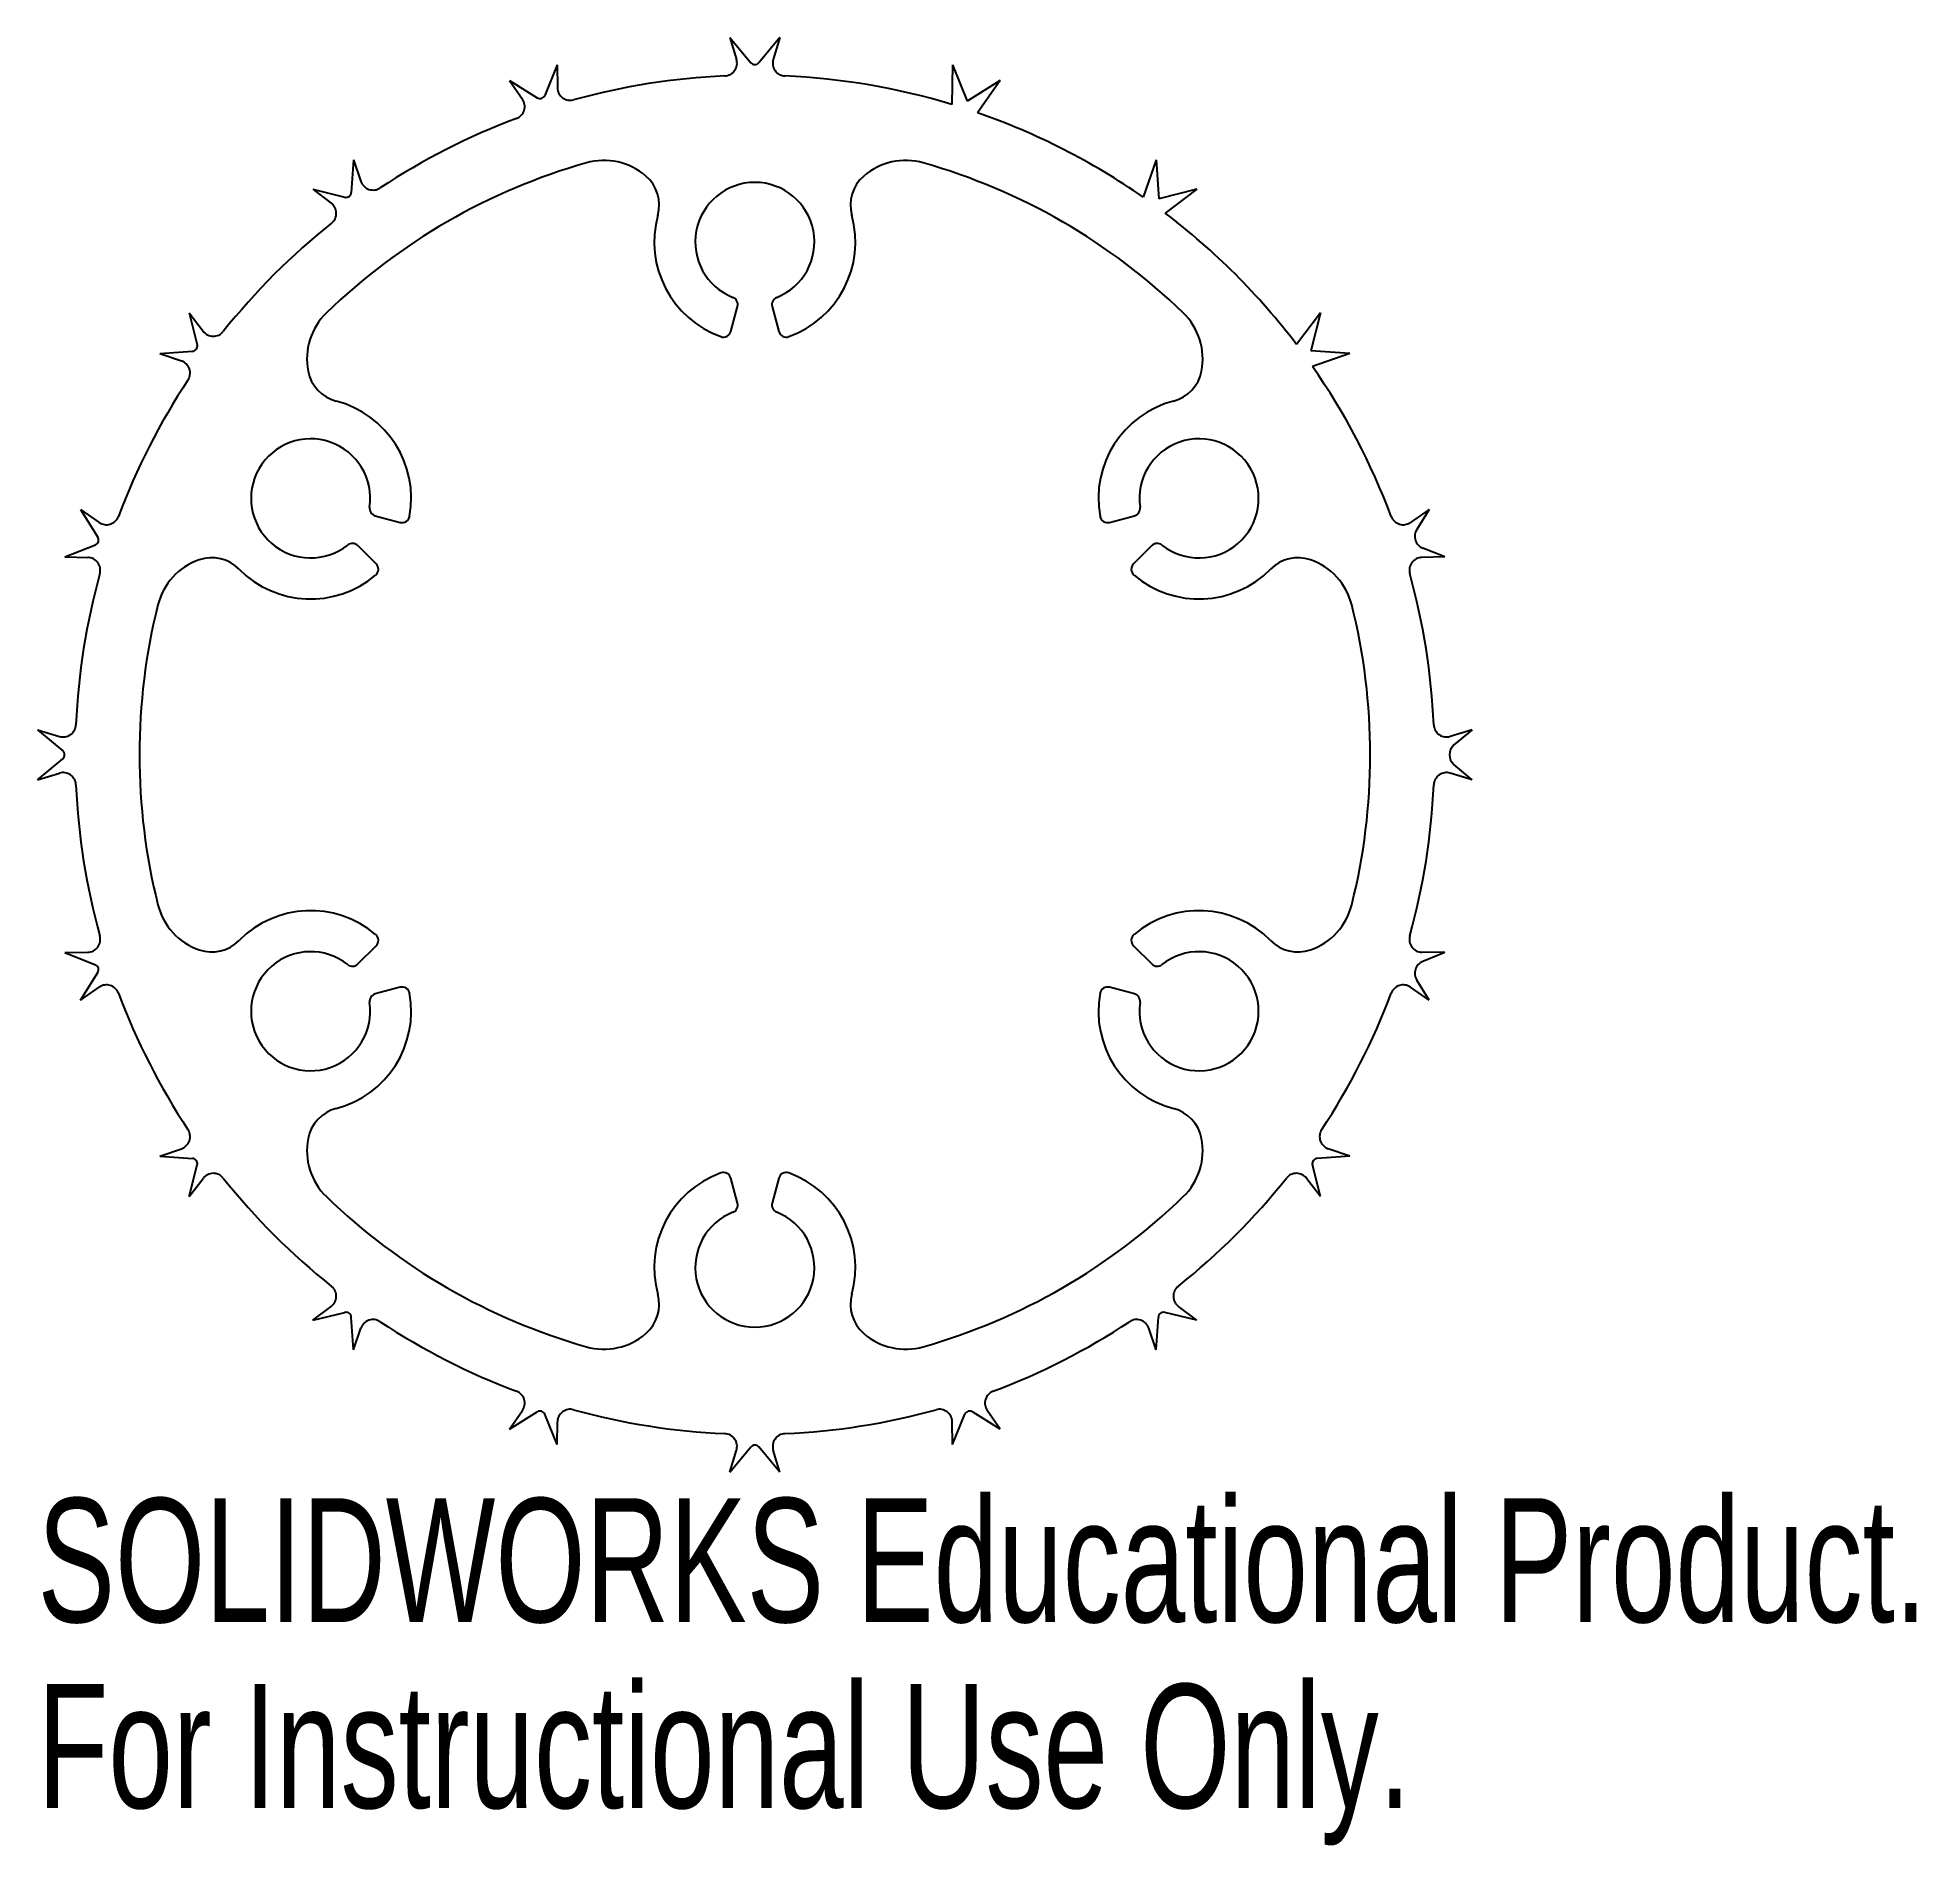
# Model space of a CAD drawing. Header units: millimetres. Extents: x -28 to 45.3, y -42.5 to 28.
import ezdxf

# ---------------------------------------------------------------- set-up
doc = ezdxf.new("R2010")
doc.units = ezdxf.units.MM
doc.styles.add('SLDTEXTSTYLE0', font='TXT', dxfattribs={"width": 0.7})

msp = doc.modelspace()

# ---------------------------------------------------------------- linework, layer by layer
at = {"color": 7, "linetype": 'Continuous', "lineweight": 25}
for p, q in [((-0.977, 27.97), (-0.153, 26.989)), ((-0.977, 27.97), (-0.717, 27.12)), ((0.977, 27.97), (0.153, 26.989)), ((0.977, 27.97), (0.717, 27.12)), ((-7.714, 26.903), (-8.194, 25.715)), ((-7.714, 26.903), (-7.699, 26.014)), ((7.714, 26.903), (7.687, 25.36)), ((7.714, 26.903), (8.284, 25.494)), ((-9.572, 26.3), (-8.486, 25.621)), ((-9.572, 26.3), (-9.062, 25.571)), ((9.572, 26.3), (8.284, 25.494)), ((9.572, 26.3), (8.687, 25.036)), ((-15.65, 23.203), (-15.74, 21.925)), ((-15.65, 23.203), (-15.361, 22.362)), ((15.65, 23.203), (15.148, 21.744)), ((15.65, 23.203), (15.756, 21.687)), ((-17.231, 22.054), (-15.988, 21.745)), ((-17.231, 22.054), (-16.52, 21.519)), ((17.231, 22.054), (15.756, 21.687)), ((17.231, 22.054), (15.998, 21.126)), ((-22.054, 17.231), (-21.519, 16.52)), ((-22.054, 17.231), (-21.745, 15.988)), ((-0.935, 16.512), (-0.675, 17.483)), ((0.675, 17.483), (0.935, 16.512)), ((22.054, 17.231), (21.126, 15.998)), ((22.054, 17.231), (21.687, 15.756)), ((-23.203, 15.65), (-21.925, 15.74)), ((-23.203, 15.65), (-22.362, 15.361)), ((23.203, 15.65), (21.687, 15.756)), ((23.203, 15.65), (21.744, 15.148)), ((-26.3, 9.572), (-25.571, 9.062)), ((-26.3, 9.572), (-25.621, 8.486)), ((26.3, 9.572), (25.571, 9.062)), ((26.3, 9.572), (25.81, 8.789)), ((-14.803, 9.325), (-13.833, 9.065)), ((13.833, 9.065), (14.803, 9.325)), ((-26.903, 7.714), (-25.715, 8.194)), ((-14.767, 7.447), (-15.478, 8.157)), ((15.478, 8.157), (14.767, 7.447)), ((26.903, 7.714), (26.047, 8.06)), ((-26.903, 7.714), (-26.014, 7.699)), ((26.903, 7.714), (26.014, 7.699)), ((-27.97, 0.977), (-27.12, 0.717)), ((-27.97, 0.977), (-26.989, 0.153)), ((27.97, 0.977), (27.12, 0.717)), ((27.97, 0.977), (27.263, 0.383)), ((-27.97, -0.977), (-26.989, -0.153)), ((-27.97, -0.977), (-27.12, -0.717)), ((27.97, -0.977), (27.12, -0.717)), ((27.97, -0.977), (27.263, -0.383)), ((-26.903, -7.714), (-26.014, -7.699)), ((-26.903, -7.714), (-25.715, -8.194)), ((-15.478, -8.157), (-14.767, -7.447)), ((14.767, -7.447), (15.478, -8.157)), ((26.903, -7.714), (26.014, -7.699)), ((26.903, -7.714), (26.047, -8.06)), ((-26.3, -9.572), (-25.621, -8.486)), ((26.3, -9.572), (25.81, -8.789)), ((-26.3, -9.572), (-25.571, -9.062)), ((-13.833, -9.065), (-14.803, -9.325)), ((14.803, -9.325), (13.833, -9.065)), ((26.3, -9.572), (25.571, -9.062)), ((-23.203, -15.65), (-22.362, -15.361)), ((23.203, -15.65), (22.362, -15.361)), ((-23.203, -15.65), (-21.925, -15.74)), ((-22.054, -17.231), (-21.745, -15.988)), ((22.054, -17.231), (21.745, -15.988)), ((23.203, -15.65), (21.925, -15.74)), ((-22.054, -17.231), (-21.519, -16.52)), ((-0.675, -17.483), (-0.935, -16.512)), ((0.935, -16.512), (0.675, -17.483)), ((22.054, -17.231), (21.519, -16.52)), ((-17.231, -22.054), (-16.52, -21.519)), ((-17.231, -22.054), (-15.988, -21.745)), ((-15.65, -23.203), (-15.74, -21.925)), ((15.65, -23.203), (15.74, -21.925)), ((17.231, -22.054), (15.988, -21.745)), ((17.231, -22.054), (16.52, -21.519)), ((-15.65, -23.203), (-15.361, -22.362)), ((15.65, -23.203), (15.361, -22.362)), ((-9.572, -26.3), (-9.062, -25.571)), ((-9.572, -26.3), (-8.486, -25.621)), ((9.572, -26.3), (8.486, -25.621)), ((9.572, -26.3), (9.062, -25.571)), ((-7.714, -26.903), (-8.194, -25.715)), ((-7.714, -26.903), (-7.699, -26.014)), ((7.714, -26.903), (7.699, -26.014)), ((7.714, -26.903), (8.194, -25.715)), ((-0.977, -27.97), (-0.153, -26.989)), ((0.977, -27.97), (0.153, -26.989)), ((-0.977, -27.97), (-0.717, -27.12)), ((0.977, -27.97), (0.717, -27.12))]:
    msp.add_line(p, q, dxfattribs=at)
for centre, radius, start, end in [((-1.195, 26.974), 0.5, 272.5363, 17), ((1.195, 26.974), 0.5, 163, 267.4637), ((0, 0), 26.5, 92.5363, 105.4637), ((0, 27.118), 0.2, 220, 320), ((0, 0), 26.5, 73.13646, 87.4637), ((-8.38, 25.79), 0.2, 238, 338), ((-7.199, 26.023), 0.5, 181, 285.4637), ((-9.472, 25.284), 0.5, 290.5363, 35), ((0, 0), 26.5, 55.13646, 70.86354), ((0, 0), 26.5, 110.5363, 123.4637), ((0, 0), 24, 105.8837, 134.1163), ((-5.884, 20.679), 2.5, 49.13153, 105.8837), ((5.884, 20.679), 2.5, 74.1163, 130.86847), ((0, 0), 24, 45.8837, 74.1163), ((-14.888, 22.524), 0.5, 199, 303.4637), ((-5.23, 21.435), 1.5, 344.65329, 49.13153), ((0, 20), 2.323, 291.5667, 248.4333), ((5.23, 21.435), 1.5, 130.86847, 195.34671), ((-16.821, 21.12), 0.5, 308.5363, 53), ((-15.939, 21.939), 0.2, 256, 356), ((0, 0), 26.5, 128.5363, 141.4637), ((0, 20), 3.923, 164.65329, 250.25062), ((0, 20), 3.923, 289.74938, 15.34671), ((0, 0), 26.5, 37.13646, 52.86354), ((-0.964, 17.56), 0.3, 345, 68.4333), ((0.964, 17.56), 0.3, 111.5667, 195), ((-14.967, 15.435), 2.5, 134.1163, 190.86847), ((14.967, 15.435), 2.5, 349.13153, 45.8837), ((-21.12, 16.821), 0.5, 217, 321.4637), ((-1.224, 16.59), 0.3, 250.25062, 345), ((1.224, 16.59), 0.3, 195, 289.74938), ((-21.939, 15.939), 0.2, 274, 14), ((-22.524, 14.888), 0.5, 326.5363, 71), ((-15.949, 15.247), 1.5, 190.86847, 255.34671), ((15.949, 15.247), 1.5, 284.65329, 349.13153), ((0, 0), 26.5, 20.5363, 34.86354), ((0, 0), 26.5, 146.5363, 159.4637), ((-17.321, 10), 3.923, 349.74938, 75.34671), ((17.321, 10), 3.923, 104.65329, 190.25062), ((-17.321, 10), 2.323, 351.5667, 308.4333), ((17.321, 10), 2.323, 231.5667, 188.4333), ((-14.726, 9.615), 0.3, 171.5667, 255), ((14.726, 9.615), 0.3, 285, 8.4333), ((-25.284, 9.472), 0.5, 235, 339.4637), ((-13.755, 9.355), 0.3, 255, 349.74938), ((13.755, 9.355), 0.3, 190.25062, 285), ((25.284, 9.472), 0.5, 200.5363, 305), ((-25.79, 8.38), 0.2, 292, 32), ((-15.69, 7.945), 0.3, 45, 128.4333), ((15.69, 7.945), 0.3, 51.5667, 135), ((26.234, 8.524), 0.5, 148, 248), ((-26.023, 7.199), 0.5, 344.5363, 89), ((-20.851, 5.244), 2.5, 109.13153, 165.8837), ((-21.178, 6.188), 1.5, 44.65329, 109.13153), ((-14.979, 7.235), 0.3, 310.25062, 45), ((14.979, 7.235), 0.3, 135, 229.74938), ((21.178, 6.188), 1.5, 70.86847, 135.34671), ((20.851, 5.244), 2.5, 14.1163, 70.86847), ((26.023, 7.199), 0.5, 91, 195.4637), ((0, 0), 26.5, 164.5363, 177.4637), ((-17.321, 10), 3.923, 224.65329, 310.25062), ((17.321, 10), 3.923, 229.74938, 315.34671), ((0, 0), 26.5, 2.5363, 15.4637), ((0, 0), 24, 165.8837, 194.1163), ((0, 0), 24, 345.8837, 14.1163), ((-26.974, 1.195), 0.5, 253, 357.4637), ((26.974, 1.195), 0.5, 182.5363, 287), ((-27.118, 0), 0.2, 310, 50), ((27.584, 0), 0.5, 130, 230), ((-26.974, -1.195), 0.5, 2.5363, 107), ((26.974, -1.195), 0.5, 73, 177.4637), ((0, 0), 26.5, 182.5363, 195.4637), ((0, 0), 26.5, 344.5363, 357.4637), ((-20.851, -5.244), 2.5, 194.1163, 250.86847), ((20.851, -5.244), 2.5, 289.13153, 345.8837), ((-17.321, -10), 3.923, 49.74938, 135.34671), ((17.321, -10), 3.923, 44.65329, 130.25062), ((-26.023, -7.199), 0.5, 271, 15.4637), ((-21.178, -6.188), 1.5, 250.86847, 315.34671), ((-14.979, -7.235), 0.3, 315, 49.74938), ((14.979, -7.235), 0.3, 130.25062, 225), ((21.178, -6.188), 1.5, 224.65329, 289.13153), ((26.023, -7.199), 0.5, 164.5363, 269), ((-17.321, -10), 2.323, 51.5667, 8.4333), ((17.321, -10), 2.323, 171.5667, 128.4333), ((-25.79, -8.38), 0.2, 328, 68), ((-15.69, -7.945), 0.3, 231.5667, 315), ((15.69, -7.945), 0.3, 225, 308.4333), ((26.234, -8.524), 0.5, 112, 212), ((-25.284, -9.472), 0.5, 20.5363, 125), ((0, 0), 26.5, 200.5363, 213.4637), ((-17.321, -10), 3.923, 284.65329, 10.25062), ((-14.726, -9.615), 0.3, 105, 188.4333), ((-13.755, -9.355), 0.3, 10.25062, 105), ((17.321, -10), 3.923, 169.74938, 255.34671), ((13.755, -9.355), 0.3, 75, 169.74938), ((14.726, -9.615), 0.3, 351.5667, 75), ((0, 0), 26.5, 326.5363, 339.4637), ((25.284, -9.472), 0.5, 55, 159.4637), ((-15.949, -15.247), 1.5, 104.65329, 169.13153), ((15.949, -15.247), 1.5, 10.86847, 75.34671), ((-22.524, -14.888), 0.5, 289, 33.4637), ((22.524, -14.888), 0.5, 146.5363, 251), ((-14.967, -15.435), 2.5, 169.13153, 225.8837), ((14.967, -15.435), 2.5, 314.1163, 10.86847), ((-21.939, -15.939), 0.2, 346, 86), ((21.939, -15.939), 0.2, 94, 194), ((-21.12, -16.821), 0.5, 38.5363, 143), ((0, 0), 26.5, 218.5363, 231.4637), ((0, -20), 3.923, 109.74938, 195.34671), ((-1.224, -16.59), 0.3, 15, 109.74938), ((1.224, -16.59), 0.3, 70.25062, 165), ((0, -20), 3.923, 344.65329, 70.25062), ((0, 0), 26.5, 308.5363, 321.4637), ((21.12, -16.821), 0.5, 37, 141.4637), ((0, 0), 24, 225.8837, 254.1163), ((-0.964, -17.56), 0.3, 291.5667, 15), ((0.964, -17.56), 0.3, 165, 248.4333), ((0, 0), 24, 285.8837, 314.1163), ((0, -20), 2.323, 111.5667, 68.4333), ((-16.821, -21.12), 0.5, 307, 51.4637), ((-5.23, -21.435), 1.5, 310.86847, 15.34671), ((5.23, -21.435), 1.5, 164.65329, 229.13153), ((16.821, -21.12), 0.5, 128.5363, 233), ((-15.939, -21.939), 0.2, 4, 104), ((15.939, -21.939), 0.2, 76, 176), ((-14.888, -22.524), 0.5, 56.5363, 161), ((0, 0), 26.5, 236.5363, 249.4637), ((-5.884, -20.679), 2.5, 254.1163, 310.86847), ((5.884, -20.679), 2.5, 229.13153, 285.8837), ((0, 0), 26.5, 290.5363, 303.4637), ((14.888, -22.524), 0.5, 19, 123.4637), ((-9.472, -25.284), 0.5, 325, 69.4637), ((9.472, -25.284), 0.5, 110.5363, 215), ((-8.38, -25.79), 0.2, 22, 122), ((-7.199, -26.023), 0.5, 74.5363, 179), ((0, 0), 26.5, 254.5363, 267.4637), ((0, 0), 26.5, 272.5363, 285.4637), ((7.199, -26.023), 0.5, 1, 105.4637), ((8.38, -25.79), 0.2, 58, 158), ((-1.195, -26.974), 0.5, 343, 87.4637), ((0, -27.118), 0.2, 40, 140), ((1.195, -26.974), 0.5, 92.5363, 197)]:
    msp.add_arc(centre, radius, start, end, dxfattribs=at)

# ---------------------------------------------------------------- texts
at = {"color": 7, "linetype": 'Continuous', "char_height": 4.83362, "attachment_point": 1, "style": 'SLDTEXTSTYLE0'}
for s, insert in [('SOLIDWORKS Educational Product.', (-27.97, -28.99)), ('For Instructional Use Only.', (-27.97, -36.24))]:
    msp.add_mtext(s, dxfattribs=dict(at, insert=insert))

doc.saveas('drawing.dxf')
